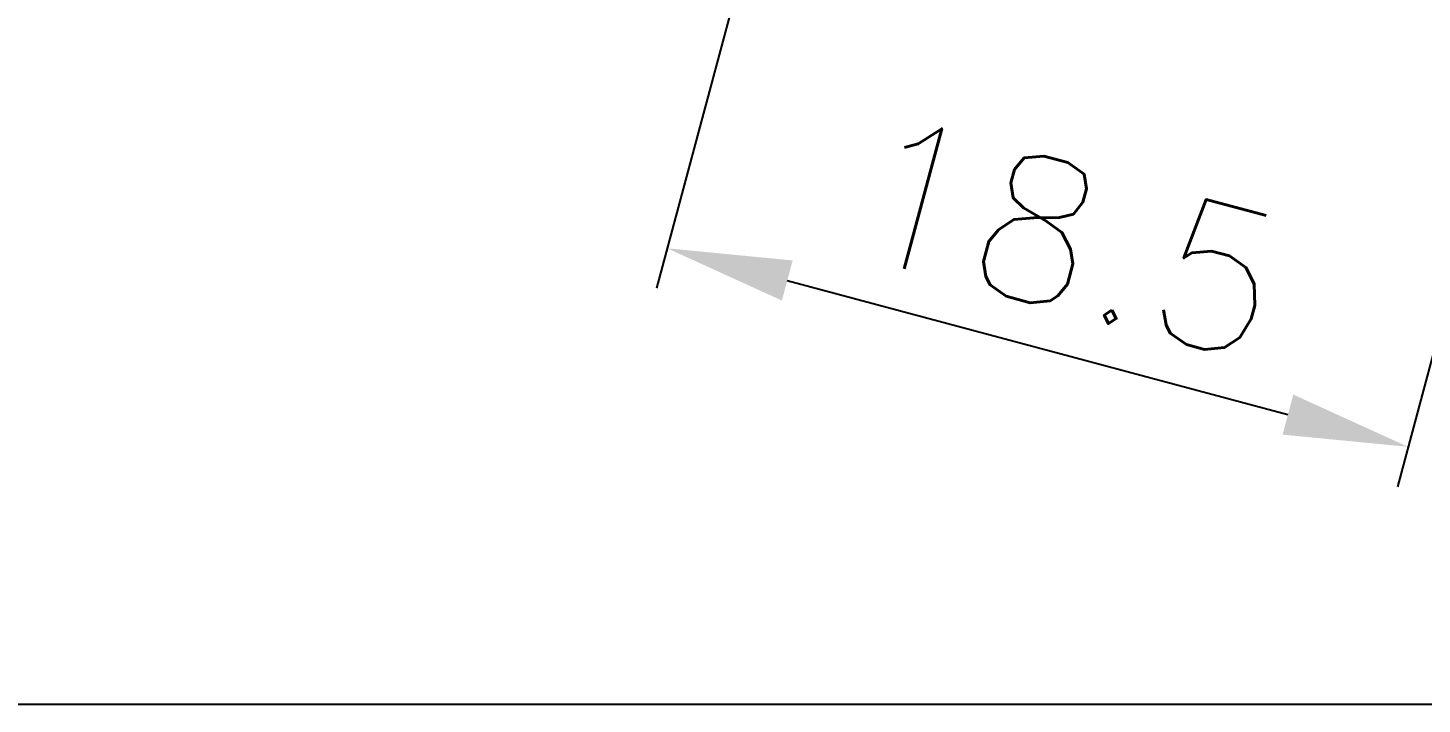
# Model space of a CAD drawing. Extents: x 41752 to 42172, y 12942 to 13239.
# Drawn here: x 42064.59 to 42098.21, y 13073.23 to 13089.54 of the extents above; entities that cross this region are included whole.
import ezdxf

# ---------------------------------------------------------------- set-up
doc = ezdxf.new("R2010")
doc.units = 0
doc.header["$LTSCALE"] = 7
doc.header["$MEASUREMENT"] = 0
doc.layers.add('DIM', color=2, linetype='CONTINUOUS')
doc.styles.add('GHS', font='romans', dxfattribs={"bigfont": 'ghs'})

msp = doc.modelspace()

# ---------------------------------------------------------------- linework, layer by layer
at = {"layer": 'DIM'}
for p, q in [((42083.79, 13098.355), (42079.745, 13083.259)), ((42101.398, 13092.592), (42097.614, 13078.47)), ((42082.901, 13083.448), (42094.975, 13080.213)), ((41953.291, 13073.23), (42100.857, 13073.23))]:
    msp.add_line(p, q, dxfattribs=at)
for points in [[(42083.031, 13083.931), (42082.772, 13082.965), (42080.003, 13084.225)], [(42095.105, 13080.696), (42094.846, 13079.73), (42097.873, 13079.436)]]:
    msp.add_solid(points, dxfattribs=at)

# ---------------------------------------------------------------- texts
at = {"layer": 'DIM', "insert": (42089.65, 13084.487), "char_height": 3.5, "attachment_point": 5, "rotation": 345, "style": 'GHS'}
msp.add_mtext('\\A1;18.5', dxfattribs=at)

doc.saveas('drawing.dxf')
